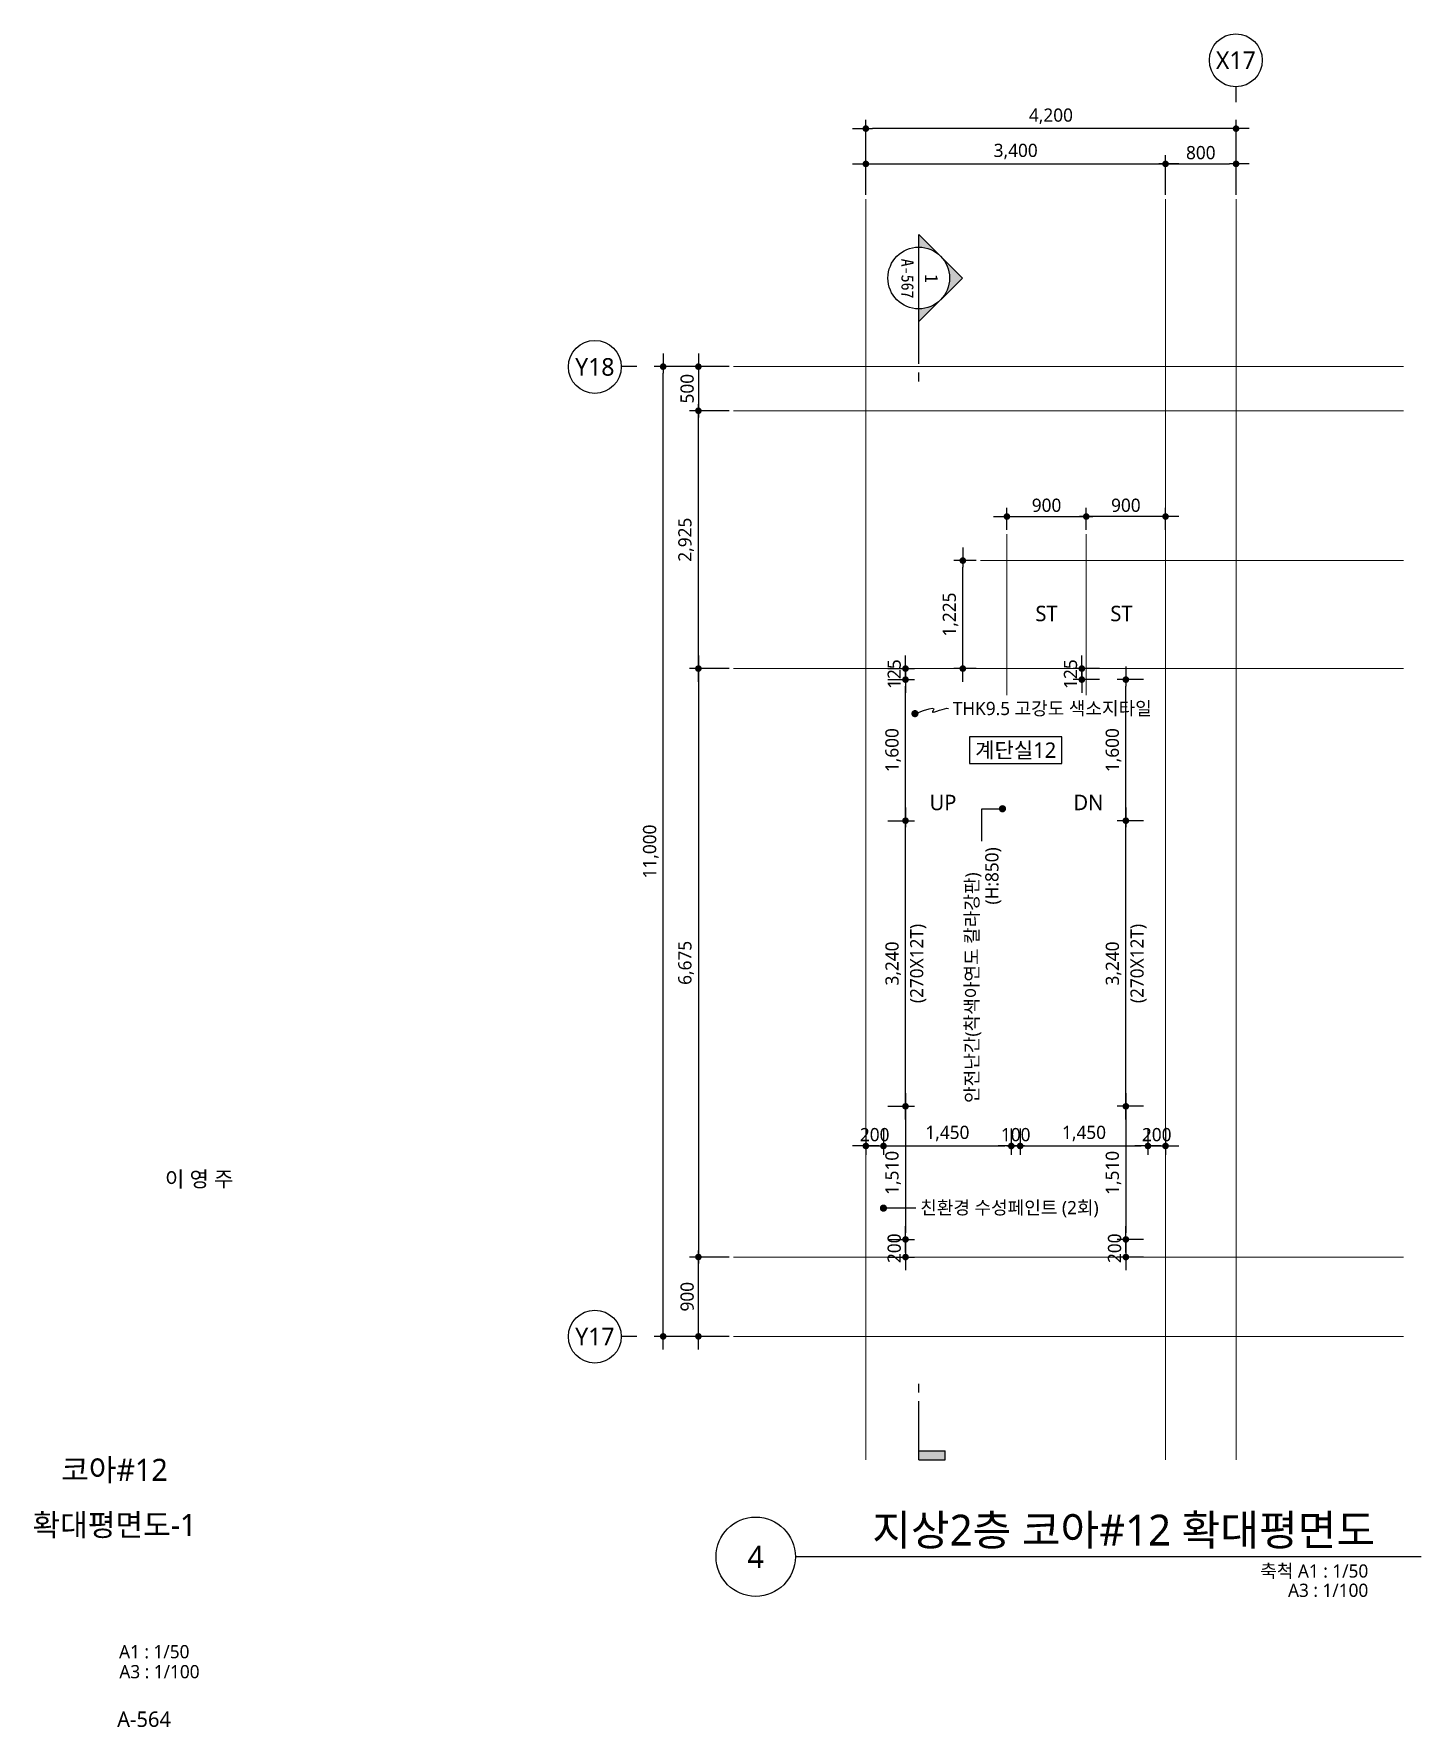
# Model space of a CAD drawing. Header units: millimetres. Extents: x 1467181 to 1850972, y 836037 to 895281.
# Drawn here: x 1764351 to 1780091, y 836037 to 855244 of the extents above; entities that cross this region are included whole.
import ezdxf
from ezdxf.enums import TextEntityAlignment as Align

# ---------------------------------------------------------------- set-up
doc = ezdxf.new("R2010")
doc.units = ezdxf.units.MM
doc.header["$MEASUREMENT"] = 0
doc.linetypes.add('CEN', pattern=[62, 60, -1, 0, -1])
doc.layers.get('0').update_dxf_attribs({"linetype": 'CONTINUOUS'})
for name, color, linetype, lineweight in [('A-AXIS-BUBL', 7, 'CONTINUOUS', 25), ('A-BORD-TEXT', 3, 'CONTINUOUS', 25), ('A-CNTL', 1, 'CEN', 15), ('A-DIMS', 7, 'CONTINUOUS', 25), ('A-MKXS-LEAD', 7, 'CONTINUOUS', 25), ('A-MKXS-MAK1', 3, 'CONTINUOUS', 25), ('A-MKXS-TEXT1', 3, 'CONTINUOUS', 25), ('A-MKXS-TEXT2', 7, 'CONTINUOUS', 25), ('A-MKXX-NAME', 3, 'CONTINUOUS', 25), ('A-MKXX-SYMB', 7, 'CONTINUOUS', 25), ('A-XXXX-SYMB', 7, 'CONTINUOUS', 25), ('A-XXXX-TXT1', 3, 'CONTINUOUS', 25), ('A-XXXX-TXT2', 3, 'CONTINUOUS', 25)]:
    doc.layers.add(name, color=color, linetype=linetype, lineweight=lineweight)
doc.styles.add('HY울릉도L', font='')
doc.styles.add('돋움체', font='')
doc.styles.add('맑은고딕', font='malgun.ttf')
doc.styles.get('HY울릉도L').set_extended_font_data('HYwulM')
doc.styles.get('돋움체').set_extended_font_data('DotumChe')
doc.dimstyles.new('CDIM', dxfattribs={"dimtxt": 3, "dimasz": 1.5, "dimexe": 2, "dimexo": 1, "dimgap": 1, "dimtad": 1, "dimdec": 0, "dimrnd": 0.5, "dimzin": 0, "dimdsep": 32, "dimlunit": 6, "dimtxsty": 'HY울릉도L', "dimblk1": '_CIDOT', "dimblk2": '_CIDOT', "dimsah": 1, "dimcen": 5.5, "dimclrd": 2, "dimclre": 2, "dimclrt": 7, "dimadec": 0, "dimazin": 0, "dimtfac": 1, "dimtdec": 0, "dimtix": 1, "dimtmove": 2, "dimatfit": 1, "dimldrblk": '_CIDOT', "dimfxl": 1, "dimtolj": 1, "dimtzin": 0, "dimlwd": -1, "dimarcsym": 0})

# ---------------------------------------------------------------- blocks, each defined once
blk = doc.blocks.new('_CIDOT')
at = {"color": 0, "linetype": 'ByBlock'}
blk.add_line((2, 0), (-1, 0), dxfattribs=at)
at = {"color": 0, "linetype": 'ByBlock', "const_width": 0.5}
blk.add_lwpolyline([(-0.25, 0, 1), (0.25, 0, 1)], format="xyb", close=True, dxfattribs=at)
blk = doc.blocks.new('*D48')
at = {"layer": 'A-DIMS', "lineweight": -2, "transparency": 16777216}
for p, q in [((-4200, 1950), (-4200, 2400)), ((-800, 1950), (-800, 2400))]:
    blk.add_line(p, q, dxfattribs=at)
at = {"layer": 'A-DIMS', "transparency": 16777216}
blk.add_line((-4125, 2300), (-875, 2300), dxfattribs=at)
at = {"layer": 'A-DIMS', "transparency": 16777216, "xscale": 75, "yscale": 75, "zscale": 75, "rotation": 180}
blk.add_blockref('_CIDOT', (-4200, 2300), dxfattribs=at)
at = {"layer": 'A-DIMS', "transparency": 16777216, "xscale": 75, "yscale": 75, "zscale": 75}
blk.add_blockref('_CIDOT', (-800, 2300), dxfattribs=at)
at = {"layer": 'A-DIMS', "color": 3, "transparency": 16777216, "insert": (-2500, 2440), "char_height": 150, "attachment_point": 5, "style": '맑은고딕'}
blk.add_mtext('\\A1;3,400', dxfattribs=at)
blk = doc.blocks.new('*D49')
at = {"layer": 'A-DIMS', "lineweight": -2, "transparency": 16777216}
for p, q in [((-5750, -3425), (-6200, -3425)), ((-5750, -10100), (-6200, -10100))]:
    blk.add_line(p, q, dxfattribs=at)
at = {"layer": 'A-DIMS', "transparency": 16777216}
blk.add_line((-6100, -3500), (-6100, -10025), dxfattribs=at)
at = {"layer": 'A-DIMS', "transparency": 16777216, "xscale": 75, "yscale": 75, "zscale": 75}
for p, rotation in [((-6100, -3425), 90), ((-6100, -10100), 270)]:
    blk.add_blockref('_CIDOT', p, dxfattribs=dict(at, rotation=rotation))
at = {"layer": 'A-DIMS', "color": 3, "transparency": 16777216, "insert": (-6240, -6763), "char_height": 150, "attachment_point": 5, "rotation": 90, "style": '맑은고딕'}
blk.add_mtext('\\A1;6,675', dxfattribs=at)
blk = doc.blocks.new('*D50')
at = {"layer": 'A-DIMS', "lineweight": -2, "transparency": 16777216}
for p, q in [((-800, 1950), (-800, 2400)), ((0, 1950), (0, 2400))]:
    blk.add_line(p, q, dxfattribs=at)
at = {"layer": 'A-DIMS', "transparency": 16777216}
blk.add_line((-725, 2300), (-75, 2300), dxfattribs=at)
at = {"layer": 'A-DIMS', "transparency": 16777216, "xscale": 75, "yscale": 75, "zscale": 75, "rotation": 180}
blk.add_blockref('_CIDOT', (-800, 2300), dxfattribs=at)
at = {"layer": 'A-DIMS', "transparency": 16777216, "xscale": 75, "yscale": 75, "zscale": 75}
blk.add_blockref('_CIDOT', (0, 2300), dxfattribs=at)
at = {"layer": 'A-DIMS', "color": 3, "transparency": 16777216, "insert": (-400, 2427), "char_height": 150, "attachment_point": 5, "style": '맑은고딕'}
blk.add_mtext('\\A1;800', dxfattribs=at)
blk = doc.blocks.new('*D51')
at = {"layer": 'A-DIMS', "lineweight": -2, "transparency": 16777216}
for p, q in [((-4200, 1950), (-4200, 2800)), ((0, 1950), (0, 2800))]:
    blk.add_line(p, q, dxfattribs=at)
at = {"layer": 'A-DIMS', "transparency": 16777216}
blk.add_line((-75, 2700), (-4125, 2700), dxfattribs=at)
at = {"layer": 'A-DIMS', "transparency": 16777216, "xscale": 75, "yscale": 75, "zscale": 75, "rotation": 180}
blk.add_blockref('_CIDOT', (-4200, 2700), dxfattribs=at)
at = {"layer": 'A-DIMS', "transparency": 16777216, "xscale": 75, "yscale": 75, "zscale": 75}
blk.add_blockref('_CIDOT', (0, 2700), dxfattribs=at)
at = {"layer": 'A-DIMS', "color": 3, "transparency": 16777216, "insert": (-2100, 2840), "char_height": 150, "attachment_point": 5, "style": '맑은고딕'}
blk.add_mtext('\\A1;4,200', dxfattribs=at)
blk = doc.blocks.new('*D52')
at = {"layer": 'A-DIMS', "lineweight": -2, "transparency": 16777216}
for p, q in [((-5750, 0), (-6600, 0)), ((-5750, -11000), (-6600, -11000))]:
    blk.add_line(p, q, dxfattribs=at)
at = {"layer": 'A-DIMS', "transparency": 16777216}
blk.add_line((-6500, -10925), (-6500, -75), dxfattribs=at)
at = {"layer": 'A-DIMS', "transparency": 16777216, "xscale": 75, "yscale": 75, "zscale": 75}
for p, rotation in [((-6500, 0), 90), ((-6500, -11000), 270)]:
    blk.add_blockref('_CIDOT', p, dxfattribs=dict(at, rotation=rotation))
at = {"layer": 'A-DIMS', "color": 3, "transparency": 16777216, "insert": (-6640, -5500), "char_height": 150, "attachment_point": 5, "rotation": 90, "style": '맑은고딕'}
blk.add_mtext('\\A1;11,000', dxfattribs=at)
blk = doc.blocks.new('*D53')
at = {"layer": 'A-DIMS', "lineweight": -2, "transparency": 16777216}
for p, q in [((-5750, 0), (-6200, 0)), ((-5750, -500), (-6200, -500))]:
    blk.add_line(p, q, dxfattribs=at)
at = {"layer": 'A-DIMS', "transparency": 16777216}
blk.add_line((-6100, -75), (-6100, -425), dxfattribs=at)
at = {"layer": 'A-DIMS', "transparency": 16777216, "xscale": 75, "yscale": 75, "zscale": 75}
for p, rotation in [((-6100, 0), 90), ((-6100, -500), 270)]:
    blk.add_blockref('_CIDOT', p, dxfattribs=dict(at, rotation=rotation))
at = {"layer": 'A-DIMS', "color": 3, "transparency": 16777216, "insert": (-6227, -250), "char_height": 150, "attachment_point": 5, "rotation": 90, "style": '맑은고딕'}
blk.add_mtext('\\A1;500', dxfattribs=at)
blk = doc.blocks.new('*D46')
at = {"layer": 'A-DIMS', "lineweight": -2, "transparency": 16777216}
for p, q in [((-5750, -10100), (-6200, -10100)), ((-5750, -11000), (-6200, -11000))]:
    blk.add_line(p, q, dxfattribs=at)
at = {"layer": 'A-DIMS', "transparency": 16777216}
blk.add_line((-6100, -10925), (-6100, -10175), dxfattribs=at)
at = {"layer": 'A-DIMS', "transparency": 16777216, "xscale": 75, "yscale": 75, "zscale": 75}
for p, rotation in [((-6100, -10100), 90), ((-6100, -11000), 270)]:
    blk.add_blockref('_CIDOT', p, dxfattribs=dict(at, rotation=rotation))
at = {"layer": 'A-DIMS', "color": 3, "transparency": 16777216, "insert": (-6227, -10550), "char_height": 150, "attachment_point": 5, "rotation": 90, "style": '맑은고딕'}
blk.add_mtext('\\A1;900', dxfattribs=at)
blk = doc.blocks.new('*D47')
at = {"layer": 'A-DIMS', "lineweight": -2, "transparency": 16777216}
for p, q in [((-5750, -500), (-6200, -500)), ((-5750, -3425), (-6200, -3425))]:
    blk.add_line(p, q, dxfattribs=at)
at = {"layer": 'A-DIMS', "transparency": 16777216}
blk.add_line((-6100, -3350), (-6100, -575), dxfattribs=at)
at = {"layer": 'A-DIMS', "transparency": 16777216, "xscale": 75, "yscale": 75, "zscale": 75}
for p, rotation in [((-6100, -500), 90), ((-6100, -3425), 270)]:
    blk.add_blockref('_CIDOT', p, dxfattribs=dict(at, rotation=rotation))
at = {"layer": 'A-DIMS', "color": 3, "transparency": 16777216, "insert": (-6240, -1963), "char_height": 150, "attachment_point": 5, "rotation": 90, "style": '맑은고딕'}
blk.add_mtext('\\A1;2,925', dxfattribs=at)
blk = doc.blocks.new('*D54')
at = {"layer": 'A-DIMS', "lineweight": -2, "transparency": 16777216}
for p, q in [((-2600, -1850), (-2600, -1600)), ((-1700, -1850), (-1700, -1600))]:
    blk.add_line(p, q, dxfattribs=at)
at = {"layer": 'A-DIMS', "transparency": 16777216}
blk.add_line((-2525, -1700), (-1775, -1700), dxfattribs=at)
at = {"layer": 'A-DIMS', "transparency": 16777216, "xscale": 75, "yscale": 75, "zscale": 75, "rotation": 180}
blk.add_blockref('_CIDOT', (-2600, -1700), dxfattribs=at)
at = {"layer": 'A-DIMS', "transparency": 16777216, "xscale": 75, "yscale": 75, "zscale": 75}
blk.add_blockref('_CIDOT', (-1700, -1700), dxfattribs=at)
at = {"layer": 'A-DIMS', "color": 3, "transparency": 16777216, "insert": (-2150, -1573), "char_height": 150, "attachment_point": 5, "style": '맑은고딕'}
blk.add_mtext('\\A1;900', dxfattribs=at)
blk = doc.blocks.new('*D55')
at = {"layer": 'A-DIMS', "lineweight": -2, "transparency": 16777216}
for p, q in [((-1700, -1850), (-1700, -1600)), ((-800, -1850), (-800, -1600))]:
    blk.add_line(p, q, dxfattribs=at)
at = {"layer": 'A-DIMS', "transparency": 16777216}
blk.add_line((-875, -1700), (-1625, -1700), dxfattribs=at)
at = {"layer": 'A-DIMS', "transparency": 16777216, "xscale": 75, "yscale": 75, "zscale": 75, "rotation": 180}
blk.add_blockref('_CIDOT', (-1700, -1700), dxfattribs=at)
at = {"layer": 'A-DIMS', "transparency": 16777216, "xscale": 75, "yscale": 75, "zscale": 75}
blk.add_blockref('_CIDOT', (-800, -1700), dxfattribs=at)
at = {"layer": 'A-DIMS', "color": 3, "transparency": 16777216, "insert": (-1250, -1573), "char_height": 150, "attachment_point": 5, "style": '맑은고딕'}
blk.add_mtext('\\A1;900', dxfattribs=at)
blk = doc.blocks.new('*D56')
at = {"layer": 'A-DIMS', "lineweight": -2, "transparency": 16777216}
for p, q in [((-2950, -2200), (-3200, -2200)), ((-2950, -3425), (-3200, -3425))]:
    blk.add_line(p, q, dxfattribs=at)
at = {"layer": 'A-DIMS', "transparency": 16777216}
blk.add_line((-3100, -3350), (-3100, -2275), dxfattribs=at)
at = {"layer": 'A-DIMS', "transparency": 16777216, "xscale": 75, "yscale": 75, "zscale": 75}
for p, rotation in [((-3100, -2200), 90), ((-3100, -3425), 270)]:
    blk.add_blockref('_CIDOT', p, dxfattribs=dict(at, rotation=rotation))
at = {"layer": 'A-DIMS', "color": 3, "transparency": 16777216, "insert": (-3240, -2812), "char_height": 150, "attachment_point": 5, "rotation": 90, "style": '맑은고딕'}
blk.add_mtext('\\A1;1,225', dxfattribs=at)
blk = doc.blocks.new('CORE 12- 단면')
at = {"layer": 'A-MKXS-MAK1'}
blk.add_hatch(color=256, dxfattribs=at).paths.add_polyline_path([(22637, 13298), (22637, 13398), (22937, 13398), (22937, 13298)])
h = blk.add_hatch(color=256, dxfattribs=at)
h.paths.add_polyline_path([(22442, -7), (22690, 241, 0.414214), (22690, -254)])
h.paths.add_polyline_path([(22690, 241), (22937, 488), (22937, 343, 0.198912)])
h.paths.add_polyline_path([(22690, -254, 0.198912), (22937, -357), (22937, -502)])
for p, q in [((22637, 13398), (22637, 13298)), ((22937, 13398), (22637, 13398)), ((22937, 13298), (22637, 13298)), ((22937, 13398), (22937, 12735)), ((22937, 12635), (22937, 12535)), ((22937, 1166), (22937, 1066)), ((22937, 966), (22937, -502)), ((22937, 488), (22442, -7)), ((22937, -502), (22442, -7))]:
    blk.add_line(p, q, dxfattribs=at)
blk.add_circle((22937, -7), 350, dxfattribs=at)
at = {"layer": 'A-MKXS-TEXT2', "style": '돋움체'}
for s, height, p in [('A-567', 140, (23065, 0)), ('1', 150, (22793, -2))]:
    blk.add_text(s, height=height, rotation=90, dxfattribs=at).set_placement(p, align=Align.MIDDLE)
blk = doc.blocks.new('*D699')
at = {"layer": 'A-DIMS', "lineweight": -2, "transparency": 16777216}
for p, q in [((1774041, 846319), (1774341, 846319)), ((1774041, 843079), (1774341, 843079))]:
    blk.add_line(p, q, dxfattribs=at)
at = {"layer": 'A-DIMS', "transparency": 16777216}
blk.add_line((1774241, 843154), (1774241, 846244), dxfattribs=at)
at = {"layer": 'A-DIMS', "transparency": 16777216, "xscale": 75, "yscale": 75, "zscale": 75}
for p, rotation in [((1774241, 846319), 90), ((1774241, 843079), 270)]:
    blk.add_blockref('_CIDOT', p, dxfattribs=dict(at, rotation=rotation))
at = {"layer": 'A-DIMS', "color": 3, "transparency": 16777216, "char_height": 150, "attachment_point": 5, "rotation": 90, "style": '맑은고딕'}
for s, insert in [('\\A1;(270X12T)', (1774384, 844699)), ('\\A1;3,240', (1774101, 844699))]:
    blk.add_mtext(s, dxfattribs=dict(at, insert=insert))
blk = doc.blocks.new('*D700')
at = {"layer": 'A-DIMS', "lineweight": -2, "transparency": 16777216}
for p, q in [((1774041, 843079), (1774341, 843079)), ((1774041, 841569), (1774341, 841569))]:
    blk.add_line(p, q, dxfattribs=at)
at = {"layer": 'A-DIMS', "transparency": 16777216}
blk.add_line((1774241, 843004), (1774241, 841644), dxfattribs=at)
at = {"layer": 'A-DIMS', "transparency": 16777216, "xscale": 75, "yscale": 75, "zscale": 75}
for p, rotation in [((1774241, 843079), 90), ((1774241, 841569), 270)]:
    blk.add_blockref('_CIDOT', p, dxfattribs=dict(at, rotation=rotation))
at = {"layer": 'A-DIMS', "color": 3, "transparency": 16777216, "insert": (1774100, 842324), "char_height": 150, "attachment_point": 5, "rotation": 90, "style": '맑은고딕'}
blk.add_mtext('\\A1;1,510', dxfattribs=at)
blk = doc.blocks.new('*D701')
at = {"layer": 'A-DIMS', "lineweight": -2, "transparency": 16777216}
for p, q in [((1774041, 847919), (1774341, 847919)), ((1774041, 846319), (1774341, 846319))]:
    blk.add_line(p, q, dxfattribs=at)
at = {"layer": 'A-DIMS', "transparency": 16777216}
blk.add_line((1774241, 846394), (1774241, 847844), dxfattribs=at)
at = {"layer": 'A-DIMS', "transparency": 16777216, "xscale": 75, "yscale": 75, "zscale": 75}
for p, rotation in [((1774241, 847919), 90), ((1774241, 846319), 270)]:
    blk.add_blockref('_CIDOT', p, dxfattribs=dict(at, rotation=rotation))
at = {"layer": 'A-DIMS', "color": 3, "transparency": 16777216, "insert": (1774100, 847119), "char_height": 150, "attachment_point": 5, "rotation": 90, "style": '맑은고딕'}
blk.add_mtext('\\A1;1,600', dxfattribs=at)
blk = doc.blocks.new('*D702')
at = {"layer": 'A-DIMS', "lineweight": -2, "transparency": 16777216}
for p, q in [((1774041, 848044), (1774341, 848044)), ((1774041, 847919), (1774341, 847919))]:
    blk.add_line(p, q, dxfattribs=at)
at = {"layer": 'A-DIMS', "transparency": 16777216}
for p, q in [((1774241, 848119), (1774241, 848194)), ((1774241, 847919), (1774241, 848044)), ((1774241, 847844), (1774241, 847769))]:
    blk.add_line(p, q, dxfattribs=at)
at = {"layer": 'A-DIMS', "transparency": 16777216, "xscale": 75, "yscale": 75, "zscale": 75}
for p, rotation in [((1774241, 848044), 270), ((1774241, 847919), 90)]:
    blk.add_blockref('_CIDOT', p, dxfattribs=dict(at, rotation=rotation))
at = {"layer": 'A-DIMS', "color": 3, "transparency": 16777216, "insert": (1774113, 847982), "char_height": 150, "attachment_point": 5, "rotation": 90, "style": '맑은고딕'}
blk.add_mtext('\\A1;125', dxfattribs=at)
blk = doc.blocks.new('*D703')
at = {"layer": 'A-DIMS', "transparency": 16777216}
for p, q in [((1774241, 841644), (1774241, 841719)), ((1774241, 841569), (1774241, 841369)), ((1774241, 841294), (1774241, 841219))]:
    blk.add_line(p, q, dxfattribs=at)
at = {"layer": 'A-DIMS', "lineweight": -2, "transparency": 16777216}
for p, q in [((1774041, 841569), (1774341, 841569)), ((1774041, 841369), (1774341, 841369))]:
    blk.add_line(p, q, dxfattribs=at)
at = {"layer": 'A-DIMS', "transparency": 16777216, "xscale": 75, "yscale": 75, "zscale": 75}
for p, rotation in [((1774241, 841569), 270), ((1774241, 841369), 90)]:
    blk.add_blockref('_CIDOT', p, dxfattribs=dict(at, rotation=rotation))
at = {"layer": 'A-DIMS', "color": 3, "transparency": 16777216, "insert": (1774113, 841469), "char_height": 150, "attachment_point": 5, "rotation": 90, "style": '맑은고딕'}
blk.add_mtext('\\A1;200', dxfattribs=at)
blk = doc.blocks.new('*D704')
at = {"layer": 'A-DIMS', "lineweight": -2, "transparency": 16777216}
for p, q in [((1773991, 842829), (1773991, 842529)), ((1775441, 842829), (1775441, 842529))]:
    blk.add_line(p, q, dxfattribs=at)
at = {"layer": 'A-DIMS', "transparency": 16777216}
blk.add_line((1774066, 842629), (1775366, 842629), dxfattribs=at)
at = {"layer": 'A-DIMS', "transparency": 16777216, "xscale": 75, "yscale": 75, "zscale": 75, "rotation": 180}
blk.add_blockref('_CIDOT', (1773991, 842629), dxfattribs=at)
at = {"layer": 'A-DIMS', "transparency": 16777216, "xscale": 75, "yscale": 75, "zscale": 75}
blk.add_blockref('_CIDOT', (1775441, 842629), dxfattribs=at)
at = {"layer": 'A-DIMS', "color": 3, "transparency": 16777216, "insert": (1774716, 842770), "char_height": 150, "attachment_point": 5, "style": '맑은고딕'}
blk.add_mtext('\\A1;1,450', dxfattribs=at)
blk = doc.blocks.new('*D705')
at = {"layer": 'A-DIMS', "lineweight": -2, "transparency": 16777216}
for p, q in [((1773791, 842829), (1773791, 842529)), ((1773991, 842829), (1773991, 842529))]:
    blk.add_line(p, q, dxfattribs=at)
at = {"layer": 'A-DIMS', "transparency": 16777216}
for p, q in [((1773716, 842629), (1773641, 842629)), ((1773791, 842629), (1773991, 842629)), ((1774066, 842629), (1774141, 842629))]:
    blk.add_line(p, q, dxfattribs=at)
at = {"layer": 'A-DIMS', "transparency": 16777216, "xscale": 75, "yscale": 75, "zscale": 75}
blk.add_blockref('_CIDOT', (1773791, 842629), dxfattribs=at)
at = {"layer": 'A-DIMS', "transparency": 16777216, "xscale": 75, "yscale": 75, "zscale": 75, "rotation": 180}
blk.add_blockref('_CIDOT', (1773991, 842629), dxfattribs=at)
at = {"layer": 'A-DIMS', "color": 3, "transparency": 16777216, "insert": (1773891, 842757), "char_height": 150, "attachment_point": 5, "style": '맑은고딕'}
blk.add_mtext('\\A1;200', dxfattribs=at)
blk = doc.blocks.new('*D706')
at = {"layer": 'A-DIMS', "lineweight": -2, "transparency": 16777216}
for p, q in [((1775541, 842829), (1775541, 842529)), ((1776991, 842829), (1776991, 842529))]:
    blk.add_line(p, q, dxfattribs=at)
at = {"layer": 'A-DIMS', "transparency": 16777216}
blk.add_line((1775616, 842629), (1776916, 842629), dxfattribs=at)
at = {"layer": 'A-DIMS', "transparency": 16777216, "xscale": 75, "yscale": 75, "zscale": 75, "rotation": 180}
blk.add_blockref('_CIDOT', (1775541, 842629), dxfattribs=at)
at = {"layer": 'A-DIMS', "transparency": 16777216, "xscale": 75, "yscale": 75, "zscale": 75}
blk.add_blockref('_CIDOT', (1776991, 842629), dxfattribs=at)
at = {"layer": 'A-DIMS', "color": 3, "transparency": 16777216, "insert": (1776266, 842770), "char_height": 150, "attachment_point": 5, "style": '맑은고딕'}
blk.add_mtext('\\A1;1,450', dxfattribs=at)
blk = doc.blocks.new('*D707')
at = {"layer": 'A-DIMS', "lineweight": -2, "transparency": 16777216}
for p, q in [((1775441, 842829), (1775441, 842529)), ((1775541, 842829), (1775541, 842529))]:
    blk.add_line(p, q, dxfattribs=at)
at = {"layer": 'A-DIMS', "transparency": 16777216}
for p, q in [((1775366, 842629), (1775291, 842629)), ((1775441, 842629), (1775541, 842629)), ((1775616, 842629), (1775691, 842629))]:
    blk.add_line(p, q, dxfattribs=at)
at = {"layer": 'A-DIMS', "transparency": 16777216, "xscale": 75, "yscale": 75, "zscale": 75}
blk.add_blockref('_CIDOT', (1775441, 842629), dxfattribs=at)
at = {"layer": 'A-DIMS', "transparency": 16777216, "xscale": 75, "yscale": 75, "zscale": 75, "rotation": 180}
blk.add_blockref('_CIDOT', (1775541, 842629), dxfattribs=at)
at = {"layer": 'A-DIMS', "color": 3, "transparency": 16777216, "insert": (1775491, 842757), "char_height": 150, "attachment_point": 5, "style": '맑은고딕'}
blk.add_mtext('\\A1;100', dxfattribs=at)
blk = doc.blocks.new('*D708')
at = {"layer": 'A-DIMS', "lineweight": -2, "transparency": 16777216}
for p, q in [((1776991, 842829), (1776991, 842529)), ((1777191, 842829), (1777191, 842529))]:
    blk.add_line(p, q, dxfattribs=at)
at = {"layer": 'A-DIMS', "transparency": 16777216}
for p, q in [((1776916, 842629), (1776841, 842629)), ((1776991, 842629), (1777191, 842629)), ((1777266, 842629), (1777341, 842629))]:
    blk.add_line(p, q, dxfattribs=at)
at = {"layer": 'A-DIMS', "transparency": 16777216, "xscale": 75, "yscale": 75, "zscale": 75}
blk.add_blockref('_CIDOT', (1776991, 842629), dxfattribs=at)
at = {"layer": 'A-DIMS', "transparency": 16777216, "xscale": 75, "yscale": 75, "zscale": 75, "rotation": 180}
blk.add_blockref('_CIDOT', (1777191, 842629), dxfattribs=at)
at = {"layer": 'A-DIMS', "color": 3, "transparency": 16777216, "insert": (1777091, 842757), "char_height": 150, "attachment_point": 5, "style": '맑은고딕'}
blk.add_mtext('\\A1;200', dxfattribs=at)
blk = doc.blocks.new('*D709')
at = {"layer": 'A-DIMS', "lineweight": -2, "transparency": 16777216}
for p, q in [((1776941, 846319), (1776641, 846319)), ((1776941, 843079), (1776641, 843079))]:
    blk.add_line(p, q, dxfattribs=at)
at = {"layer": 'A-DIMS', "transparency": 16777216}
blk.add_line((1776741, 843154), (1776741, 846244), dxfattribs=at)
at = {"layer": 'A-DIMS', "transparency": 16777216, "xscale": 75, "yscale": 75, "zscale": 75}
for p, rotation in [((1776741, 846319), 90), ((1776741, 843079), 270)]:
    blk.add_blockref('_CIDOT', p, dxfattribs=dict(at, rotation=rotation))
at = {"layer": 'A-DIMS', "color": 3, "transparency": 16777216, "char_height": 150, "attachment_point": 5, "rotation": 90, "style": '맑은고딕'}
for s, insert in [('\\A1;(270X12T)', (1776884, 844699)), ('\\A1;3,240', (1776601, 844699))]:
    blk.add_mtext(s, dxfattribs=dict(at, insert=insert))
blk = doc.blocks.new('*D710')
at = {"layer": 'A-DIMS', "lineweight": -2, "transparency": 16777216}
for p, q in [((1776941, 843079), (1776641, 843079)), ((1776941, 841569), (1776641, 841569))]:
    blk.add_line(p, q, dxfattribs=at)
at = {"layer": 'A-DIMS', "transparency": 16777216}
blk.add_line((1776741, 843004), (1776741, 841644), dxfattribs=at)
at = {"layer": 'A-DIMS', "transparency": 16777216, "xscale": 75, "yscale": 75, "zscale": 75}
for p, rotation in [((1776741, 843079), 90), ((1776741, 841569), 270)]:
    blk.add_blockref('_CIDOT', p, dxfattribs=dict(at, rotation=rotation))
at = {"layer": 'A-DIMS', "color": 3, "transparency": 16777216, "insert": (1776600, 842324), "char_height": 150, "attachment_point": 5, "rotation": 90, "style": '맑은고딕'}
blk.add_mtext('\\A1;1,510', dxfattribs=at)
blk = doc.blocks.new('*D711')
at = {"layer": 'A-DIMS', "lineweight": -2, "transparency": 16777216}
for p, q in [((1776441, 848044), (1776141, 848044)), ((1776441, 847919), (1776141, 847919))]:
    blk.add_line(p, q, dxfattribs=at)
at = {"layer": 'A-DIMS', "transparency": 16777216}
for p, q in [((1776241, 848119), (1776241, 848194)), ((1776241, 847919), (1776241, 848044)), ((1776241, 847844), (1776241, 847769))]:
    blk.add_line(p, q, dxfattribs=at)
at = {"layer": 'A-DIMS', "transparency": 16777216, "xscale": 75, "yscale": 75, "zscale": 75}
for p, rotation in [((1776241, 848044), 270), ((1776241, 847919), 90)]:
    blk.add_blockref('_CIDOT', p, dxfattribs=dict(at, rotation=rotation))
at = {"layer": 'A-DIMS', "color": 3, "transparency": 16777216, "insert": (1776113, 847982), "char_height": 150, "attachment_point": 5, "rotation": 90, "style": '맑은고딕'}
blk.add_mtext('\\A1;125', dxfattribs=at)
blk = doc.blocks.new('*D712')
at = {"layer": 'A-DIMS', "transparency": 16777216}
for p, q in [((1776741, 841644), (1776741, 841719)), ((1776741, 841569), (1776741, 841369)), ((1776741, 841294), (1776741, 841219))]:
    blk.add_line(p, q, dxfattribs=at)
at = {"layer": 'A-DIMS', "lineweight": -2, "transparency": 16777216}
for p, q in [((1776941, 841569), (1776641, 841569)), ((1776941, 841369), (1776641, 841369))]:
    blk.add_line(p, q, dxfattribs=at)
at = {"layer": 'A-DIMS', "transparency": 16777216, "xscale": 75, "yscale": 75, "zscale": 75}
for p, rotation in [((1776741, 841569), 270), ((1776741, 841369), 90)]:
    blk.add_blockref('_CIDOT', p, dxfattribs=dict(at, rotation=rotation))
at = {"layer": 'A-DIMS', "color": 3, "transparency": 16777216, "insert": (1776613, 841469), "char_height": 150, "attachment_point": 5, "rotation": 90, "style": '맑은고딕'}
blk.add_mtext('\\A1;200', dxfattribs=at)
blk = doc.blocks.new('*D743')
at = {"layer": 'A-DIMS', "lineweight": -2, "transparency": 16777216}
for p, q in [((1776941, 847919), (1776641, 847919)), ((1776941, 846319), (1776641, 846319))]:
    blk.add_line(p, q, dxfattribs=at)
at = {"layer": 'A-DIMS', "transparency": 16777216}
blk.add_line((1776741, 846394), (1776741, 847844), dxfattribs=at)
at = {"layer": 'A-DIMS', "transparency": 16777216, "xscale": 75, "yscale": 75, "zscale": 75}
for p, rotation in [((1776741, 847919), 90), ((1776741, 846319), 270)]:
    blk.add_blockref('_CIDOT', p, dxfattribs=dict(at, rotation=rotation))
at = {"layer": 'A-DIMS', "color": 3, "transparency": 16777216, "insert": (1776600, 847119), "char_height": 150, "attachment_point": 5, "rotation": 90, "style": '맑은고딕'}
blk.add_mtext('\\A1;1,600', dxfattribs=at)
blk = doc.blocks.new('CORE12_GRID')
at = {"layer": 'A-AXIS-BUBL', "ltscale": 0.2}
for p, q in [((0, 3000), (0, 3175)), ((-6800, 0), (-6975, 0)), ((-6800, -11000), (-6975, -11000))]:
    blk.add_line(p, q, dxfattribs=at)
for centre in [(-2.9, 3475), (-7275, -2.9), (-7275, -11002.9)]:
    blk.add_circle(centre, 300, dxfattribs=at)
at = {"layer": 'A-CNTL'}
for p, q in [((-4200, -12400), (-4200, 1900)), ((-800, -12400), (-800, 1900)), ((0, -12400), (0, 1900)), ((-5700, 0), (1900, 0)), ((-5700, -500), (1900, -500)), ((-2600, -3725), (-2600, -1900)), ((-1700, -3725), (-1700, -1900)), ((-2900, -2200), (1900, -2200)), ((-5700, -3425), (1900, -3425)), ((-5700, -10100), (1900, -10100)), ((-5700, -11000), (1900, -11000))]:
    blk.add_line(p, q, dxfattribs=at)
at = {"layer": 'A-XXXX-TXT2', "ltscale": 0.2, "style": '맑은고딕'}
for s, p in [('X17', (-2.9, 3475)), ('Y18', (-7275, -2.9)), ('Y17', (-7275, -11002.9))]:
    blk.add_text(s, height=200, dxfattribs=at).set_placement(p, align=Align.MIDDLE)
at = {"layer": 'A-DIMS'}
for base, p1, p2, angle, picture, middle in [((-4200, 2700), (0, 1900), (-4200, 1900), 180, '*D51', (-2100, 2840.1)), ((-6500, 0), (-5700, -11000), (-5700, 0), 270, '*D52', (-6640.5, -5500)), ((-6100, -500), (-5700, 0), (-5700, -500), 90, '*D53', (-6227.5, -250)), ((-6100, -500), (-5700, -3425), (-5700, -500), 270, '*D47', (-6240.1, -1962.5)), ((-1700, -1700), (-800, -1900), (-1700, -1900), 180, '*D55', (-1250, -1572.5)), ((-3100, -2200), (-2900, -3425), (-2900, -2200), 90, '*D56', (-3240.5, -2812.5)), ((-6100, -10100), (-5700, -3425), (-5700, -10100), 90, '*D49', (-6240.1, -6762.5)), ((-6100, -10100), (-5700, -11000), (-5700, -10100), 270, '*D46', (-6227.5, -10550))]:
    dim = blk.add_linear_dim(base=base, p1=p1, p2=p2, angle=angle, dimstyle='CDIM', override={"dimscale": 50, "dimtxsty": '맑은고딕', "dimclrd": 256, "dimclre": 256, "dimclrt": 3}, dxfattribs=at)
    dim.commit()
    dim.dimension.update_dxf_attribs({"geometry": picture, "text_midpoint": middle})
for base, p1, p2, picture, middle in [((-800, 2300), (-4200, 1900), (-800, 1900), '*D48', (-2500, 2440.1)), ((0, 2300), (-800, 1900), (0, 1900), '*D50', (-400, 2427.5)), ((-1700, -1700), (-2600, -1900), (-1700, -1900), '*D54', (-2150, -1572.5))]:
    dim = blk.add_linear_dim(base=base, p1=p1, p2=p2, dimstyle='CDIM', override={"dimscale": 50, "dimtxsty": '맑은고딕', "dimclrd": 256, "dimclre": 256, "dimclrt": 3}, dxfattribs=at)
    dim.commit()
    dim.dimension.update_dxf_attribs({"geometry": picture, "text_midpoint": middle})

msp = doc.modelspace()

# ---------------------------------------------------------------- linework, layer by layer
at = {"layer": 'A-MKXS-LEAD', "const_width": 40}
for points in [[(1774326.8, 847535.4, 1), (1774368.3, 847531.2, 1)], [(1775338.8, 846433.6, 1), (1775343, 846475.1, 1)], [(1773969.7, 841921.9, -1), (1774011.2, 841926, -1)]]:
    msp.add_lwpolyline(points, format="xyb", close=True, dxfattribs=at)
at = {"layer": 'A-MKXS-LEAD'}
for points in [[(1774346.7, 847533), (1774444.5, 847569.8), (1774508.2, 847589.7), (1774544.4, 847596.2), (1774559.8, 847592.7), (1774560.9, 847582.8), (1774554.5, 847570), (1774546.9, 847557.8), (1774545, 847549.7), (1774553.6, 847548.4), (1774571.8, 847552.8), (1774596.6, 847561), (1774625.5, 847571.1), (1774655.7, 847581.2), (1774684.5, 847589.4), (1774709.2, 847593.7), (1774727.1, 847592.2)], [(1775107.1, 846087.3), (1775107.1, 846454.4), (1775340.9, 846454.4)], [(1774357.5, 841923.9), (1773990.5, 841923.9), (1773990.5, 841923.9)]]:
    msp.add_lwpolyline(points, dxfattribs=at)
at = {"layer": 'A-MKXX-SYMB'}
msp.add_lwpolyline([(1776015.7, 847269.4), (1774965.7, 847269.4), (1774965.7, 846969.4), (1776015.7, 846969.4)], close=True, dxfattribs=at)
at = {"layer": 'A-XXXX-SYMB'}
msp.add_line((1780090.7, 837969.4), (1772990.7, 837969.4), dxfattribs=at)
msp.add_circle((1772540.7, 837969.4), 450, dxfattribs=at)

# ---------------------------------------------------------------- block references
at = {"layer": 'A-DIMS'}
msp.add_blockref('CORE12_GRID', (1777990.7, 851469.4), dxfattribs=at)
at = {"layer": 'A-DIMS', "rotation": 180}
msp.add_blockref('CORE 12- 단면', (1797328.1, 852467.8), dxfattribs=at)

# ---------------------------------------------------------------- texts
at = {"layer": 'A-BORD-TEXT', "style": '맑은고딕'}
for s, height, p in [('이 영 주', 175, (1766615.6, 842165.5)), ('A1 : 1/50', 150, (1766116.5, 836817.8)), ('A3 : 1/100', 150, (1766231.4, 836591)), ('A-564', 175, (1765906.7, 836039.2))]:
    msp.add_text(s, height=height, dxfattribs=at).set_placement(p, align=Align.RIGHT)
for s, p in [('코아#12', (1765265.7, 838955.6)), ('확대평면도-1', (1765265.7, 838330.6))]:
    msp.add_text(s, height=250, dxfattribs=at).set_placement(p, align=Align.MIDDLE_CENTER)
at = {"layer": 'A-MKXS-TEXT1', "style": '맑은고딕'}
for s, p in [('THK9.5 고강도 색소지타일', (1774777.1, 847592.2)), ('친환경 수성페인트 (2회)', (1774407.5, 841929.7))]:
    msp.add_text(s, height=150, dxfattribs=at).set_placement(p, align=Align.MIDDLE_LEFT)
for s, p in [('(H:850)', (1775220.2, 845367.8)), ('안전난간(착색아연도 칼라강판)', (1774992.7, 843117.4))]:
    msp.add_text(s, height=150, rotation=90, dxfattribs=at).set_placement(p, align=Align.MIDDLE_LEFT)
at = {"layer": 'A-MKXX-NAME', "style": '맑은고딕'}
for s, p in [('ST', (1775840.7, 848669.4)), ('ST', (1776690.7, 848669.4)), ('계단실12', (1775490.7, 847119.4)), ('UP', (1774666, 846525.5)), ('DN', (1776316, 846525.5))]:
    msp.add_text(s, height=175, dxfattribs=at).set_placement(p, align=Align.MIDDLE_CENTER)
at = {"layer": 'A-XXXX-TXT1', "style": '맑은고딕'}
msp.add_text('지상2층 코아#12 확대평면도', height=350, dxfattribs=at).set_placement((1779568.7, 837992), align=Align.BOTTOM_RIGHT)
msp.add_text('4', height=250, dxfattribs=at).set_placement((1772540.7, 837969.4), align=Align.MIDDLE)
for s, p in [('축척 A1 : 1/50', (1779490.9, 837883.2)), ('A3 : 1/100', (1779490.9, 837664.3))]:
    msp.add_text(s, height=150, dxfattribs=at).set_placement(p, align=Align.TOP_RIGHT)

# ---------------------------------------------------------------- dimensions: what is measured, and where the dimension line sits
at = {"layer": 'A-DIMS'}
for base, p1, p2, text, picture, middle in [((1774240.7, 847919.4), (1773990.7, 846319.4), (1773990.7, 847919.4), '<>\\X', '*D701', (1774240.7, 847119.4)), ((1774240.9, 848044.4), (1773990.9, 847919.4), (1773990.9, 848044.4), '<>\\X', '*D702', (1774240.9, 847981.9)), ((1776240.7, 848044.4), (1776490.7, 847919.4), (1776490.7, 848044.4), '<>\\X', '*D711', (1776240.7, 847981.9)), ((1776740.7, 847919.4), (1776990.7, 846319.4), (1776990.7, 847919.4), '<>\\X', '*D743', (1776740.7, 847119.4)), ((1774240.7, 846319.4), (1773990.7, 843079.4), (1773990.7, 846319.4), '<>\\X(270X12T)', '*D699', (1774240.7, 844699.4)), ((1776740.7, 846319.4), (1776990.7, 843079.4), (1776990.7, 846319.4), '<>\\X(270X12T)', '*D709', (1776740.7, 844699.4))]:
    dim = msp.add_linear_dim(base=base, p1=p1, p2=p2, angle=270, text=text, dimstyle='CDIM', override={"dimscale": 50, "dimtxsty": '맑은고딕', "dimclrd": 256, "dimclre": 256, "dimclrt": 3}, dxfattribs=at)
    dim.commit()
    dim.dimension.update_dxf_attribs({"geometry": picture, "text_midpoint": middle})
for base, p1, p2, angle, picture, middle in [((1774240.7, 841569.4), (1773990.7, 843079.4), (1773990.7, 841569.4), 270, '*D700', (1774100.3, 842324.4)), ((1776740.7, 841569.4), (1776990.7, 843079.4), (1776990.7, 841569.4), 270, '*D710', (1776600.2, 842324.4)), ((1773990.7, 842629.4), (1773790.8, 842879.4), (1773990.7, 842879.4), 180, '*D705', (1773890.7, 842756.9)), ((1775441, 842629.4), (1773991, 842879.4), (1775441, 842879.4), 180, '*D704', (1774716, 842769.8)), ((1775540.7, 842629.4), (1775441, 842879.4), (1775540.7, 842879.4), 180, '*D707', (1775490.9, 842757.3)), ((1776990.7, 842629.4), (1775541, 842879.4), (1776990.7, 842879.4), 180, '*D706', (1776265.9, 842769.8)), ((1777190.7, 842629.4), (1776990.7, 842879.4), (1777190.7, 842879.4), 180, '*D708', (1777090.7, 842756.9)), ((1774240.7, 841369.4), (1773990.7, 841569.4), (1773990.7, 841369.4), 270, '*D703', (1774113.2, 841469.4)), ((1776740.7, 841369.4), (1776990.7, 841569.4), (1776990.7, 841369.4), 270, '*D712', (1776613.2, 841469.4))]:
    dim = msp.add_linear_dim(base=base, p1=p1, p2=p2, angle=angle, dimstyle='CDIM', override={"dimscale": 50, "dimtxsty": '맑은고딕', "dimclrd": 256, "dimclre": 256, "dimclrt": 3}, dxfattribs=at)
    dim.commit()
    dim.dimension.update_dxf_attribs({"geometry": picture, "text_midpoint": middle})

doc.saveas('drawing.dxf')
